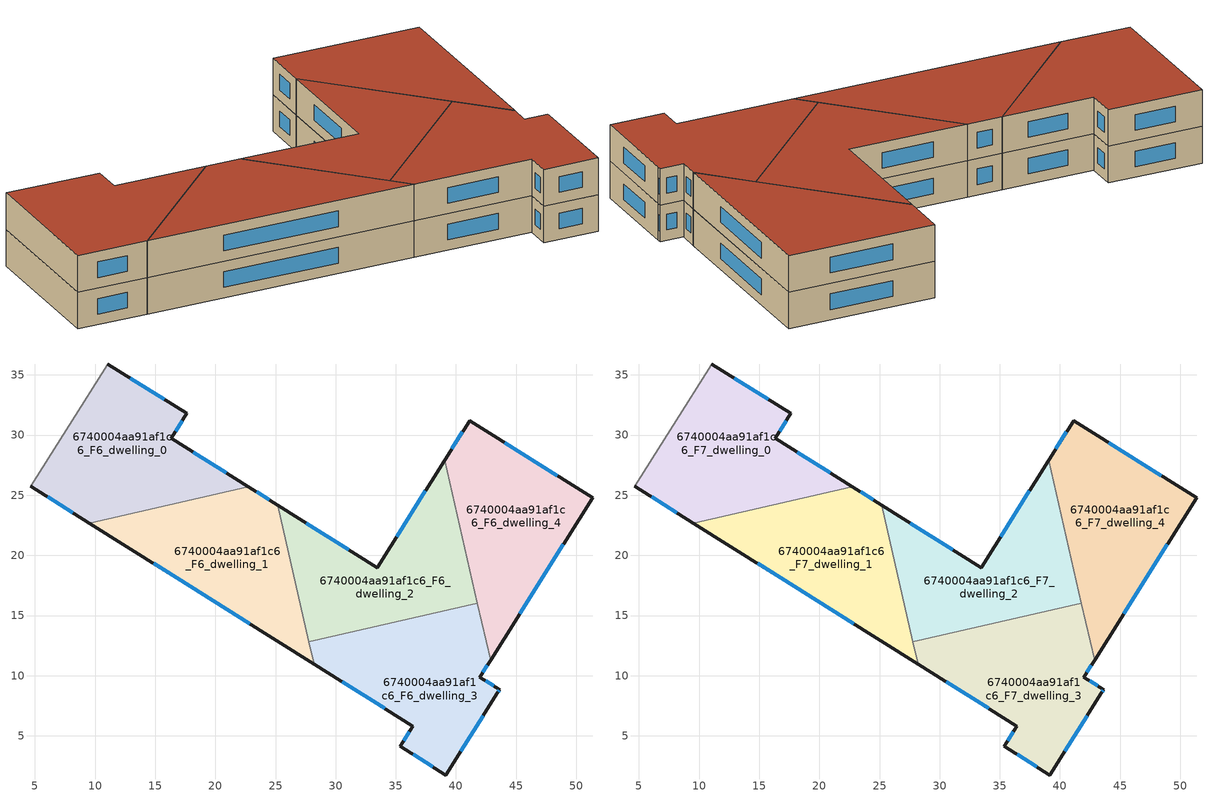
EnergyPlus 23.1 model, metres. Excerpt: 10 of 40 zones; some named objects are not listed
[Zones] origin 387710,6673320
6740004aa91af1c6_F6_dwelling_0
 floor to 6740004aa91af1c6_F5_dwelling_0 (EU_floor_Construction): 17.6,31.8 16.31,29.74 22.73,25.71 9.51,22.69 4.66,25.73 11.05,35.91 z18
 wall outside (EU_wall_Construction): 4.66,25.73 9.51,22.69 / 22.73,25.71 16.31,29.74 17.6,31.8 11.05,35.91 z18:21
 wall to 6740004aa91af1c6_F6_dwelling_1 (EU_wall_Construction): 9.51,22.69 22.73,25.71 z18:21
 wall adiabatic (EU_wall_Construction): 11.05,35.91 4.66,25.73 z18:21
 window (EU_Window_Construction): 6.05,24.86 8.13,23.56 / 15.73,32.97 12.92,34.73 / 16.68,30.32 17.24,31.21 / 20.89,26.86 18.14,28.58 z18.86:20.14
6740004aa91af1c6_F6_dwelling_1
 floor to 6740004aa91af1c6_F5_dwelling_1 (EU_floor_Construction): 25.17,24.17 28.2,10.95 9.51,22.69 22.73,25.71 z18
 wall outside (EU_wall_Construction): 9.51,22.69 28.2,10.95 / 25.17,24.17 22.73,25.71 z18:21
 wall to 6740004aa91af1c6_F6_dwelling_2 (EU_wall_Construction): 27.77,12.83 25.17,24.17 z18:21
 wall to 6740004aa91af1c6_F6_dwelling_3 (EU_wall_Construction): 28.2,10.95 27.77,12.83 z18:21
 window (EU_Window_Construction): 14.85,19.33 22.86,14.3 / 24.47,24.61 23.43,25.27 z18.86:20.14
6740004aa91af1c6_F6_dwelling_2
 floor to 6740004aa91af1c6_F5_dwelling_2 (EU_floor_Construction): 39.07,27.91 41.78,16.03 27.77,12.83 25.17,24.17 33.46,18.97 z18
 wall outside (EU_wall_Construction): 39.07,27.91 33.46,18.97 25.17,24.17 z18:21
 wall to 6740004aa91af1c6_F6_dwelling_3 (EU_wall_Construction): 27.77,12.83 41.78,16.03 z18:21
 wall to 6740004aa91af1c6_F6_dwelling_4 (EU_wall_Construction): 41.79,16.03 39.07,27.91 z18:21
 window (EU_Window_Construction): 37.46,25.36 35.06,21.53 / 31.09,20.46 27.54,22.69 z18.86:20.14
6740004aa91af1c6_F6_dwelling_3
 floor to 6740004aa91af1c6_F5_dwelling_3 (EU_floor_Construction): 41.78,16.03 42.87,11.29 41.99,9.88 43.63,8.85 43.48,8.61 39.17,1.74 35.36,4.13 36.41,5.8 28.2,10.95 27.77,12.83 z18
 wall outside (EU_wall_Construction): 28.2,10.95 36.41,5.8 35.36,4.13 39.17,1.74 43.48,8.61 43.63,8.85 41.99,9.88 42.87,11.29 z18:21
 wall to 6740004aa91af1c6_F6_dwelling_4 (EU_wall_Construction): 42.87,11.29 41.79,16.03 z18:21
 window (EU_Window_Construction): 42.24,10.28 42.62,10.88 / 43.16,9.14 42.46,9.58 / 43.52,8.68 43.59,8.78 / 40.4,3.7 42.25,6.65 / 36.45,3.45 38.08,2.42 / 36.11,5.32 35.66,4.61 / 30.54,9.48 34.06,7.27 z18.86:20.14
6740004aa91af1c6_F6_dwelling_4
 floor to 6740004aa91af1c6_F5_dwelling_4 (EU_floor_Construction): 51.35,24.78 42.87,11.29 39.07,27.91 41.13,31.2 z18
 wall outside (EU_wall_Construction): 42.87,11.29 51.35,24.78 41.13,31.2 39.07,27.91 z18:21
 window (EU_Window_Construction): 48.43,26.62 44.05,29.37 / 45.29,15.14 48.93,20.93 / 40.54,30.26 39.66,28.85 z18.86:20.14
6740004aa91af1c6_F7_dwelling_0
 floor to 6740004aa91af1c6_F6_dwelling_0 (EU_floor_Construction): 17.6,31.8 16.31,29.74 22.73,25.71 9.51,22.69 4.66,25.73 11.05,35.91 z21
 wall outside (EU_wall_Construction): 4.66,25.73 9.51,22.69 / 22.73,25.71 16.31,29.74 17.6,31.8 11.05,35.91 z21:24
 wall to 6740004aa91af1c6_F7_dwelling_1 (EU_wall_Construction): 9.51,22.69 22.73,25.71 z21:24
 wall adiabatic (EU_wall_Construction): 11.05,35.91 4.66,25.73 z21:24
 window (EU_Window_Construction): 6.05,24.86 8.13,23.56 / 15.73,32.97 12.92,34.73 / 16.68,30.32 17.24,31.21 / 20.89,26.86 18.14,28.58 z21.86:23.14
 roof outside (EU_roof_Construction): 22.73,25.71 16.31,29.74 17.6,31.8 11.05,35.91 4.66,25.73 9.51,22.69 z24
6740004aa91af1c6_F7_dwelling_1
 floor to 6740004aa91af1c6_F6_dwelling_1 (EU_floor_Construction): 25.17,24.17 28.2,10.95 9.51,22.69 22.73,25.71 z21
 wall outside (EU_wall_Construction): 9.51,22.69 28.2,10.95 / 25.17,24.17 22.73,25.71 z21:24
 wall to 6740004aa91af1c6_F7_dwelling_2 (EU_wall_Construction): 27.77,12.83 25.17,24.17 z21:24
 wall to 6740004aa91af1c6_F7_dwelling_3 (EU_wall_Construction): 28.2,10.95 27.77,12.83 z21:24
 window (EU_Window_Construction): 14.85,19.33 22.86,14.3 / 24.47,24.61 23.43,25.27 z21.86:23.14
 roof outside (EU_roof_Construction): 28.2,10.95 25.17,24.17 22.73,25.71 9.51,22.69 z24
6740004aa91af1c6_F7_dwelling_2
 floor to 6740004aa91af1c6_F6_dwelling_2 (EU_floor_Construction): 39.07,27.91 41.78,16.03 27.77,12.83 25.17,24.17 33.46,18.97 z21
 wall outside (EU_wall_Construction): 39.07,27.91 33.46,18.97 25.17,24.17 z21:24
 wall to 6740004aa91af1c6_F7_dwelling_3 (EU_wall_Construction): 27.77,12.83 41.78,16.03 z21:24
 wall to 6740004aa91af1c6_F7_dwelling_4 (EU_wall_Construction): 41.79,16.03 39.07,27.91 z21:24
 window (EU_Window_Construction): 37.46,25.36 35.06,21.53 / 31.09,20.46 27.54,22.69 z21.86:23.14
 roof outside (EU_roof_Construction): 41.78,16.03 39.07,27.91 33.46,18.97 25.17,24.17 27.77,12.83 z24
6740004aa91af1c6_F7_dwelling_3
 floor to 6740004aa91af1c6_F6_dwelling_3 (EU_floor_Construction): 41.78,16.03 42.87,11.29 41.99,9.88 43.63,8.85 43.48,8.61 39.17,1.74 35.36,4.13 36.41,5.8 28.2,10.95 27.77,12.83 z21
 wall outside (EU_wall_Construction): 28.2,10.95 36.41,5.8 35.36,4.13 39.17,1.74 43.48,8.61 43.63,8.85 41.99,9.88 42.87,11.29 z21:24
 wall to 6740004aa91af1c6_F7_dwelling_4 (EU_wall_Construction): 42.87,11.29 41.79,16.03 z21:24
 window (EU_Window_Construction): 42.24,10.28 42.62,10.88 / 43.16,9.14 42.46,9.58 / 43.52,8.68 43.59,8.78 / 40.4,3.7 42.25,6.65 / 36.45,3.45 38.08,2.42 / 36.11,5.32 35.66,4.61 / 30.54,9.48 34.06,7.27 z21.86:23.14
 roof outside (EU_roof_Construction): 39.17,1.74 43.48,8.61 43.63,8.85 41.99,9.88 42.87,11.29 41.78,16.03 27.77,12.83 28.2,10.95 36.41,5.8 35.36,4.13 z24
6740004aa91af1c6_F7_dwelling_4
 floor to 6740004aa91af1c6_F6_dwelling_4 (EU_floor_Construction): 51.35,24.78 42.87,11.29 39.07,27.91 41.13,31.2 z21
 wall outside (EU_wall_Construction): 42.87,11.29 51.35,24.78 41.13,31.2 39.07,27.91 z21:24
 window (EU_Window_Construction): 48.43,26.62 44.05,29.37 / 45.29,15.14 48.93,20.93 / 40.54,30.26 39.66,28.85 z21.86:23.14
 roof outside (EU_roof_Construction): 42.87,11.29 51.35,24.78 41.13,31.2 39.07,27.91 z24
[Building]
EU S2 Campaign: North Axis=0; Terrain=City; Solar Distribution=FullExterior
[Site:Location]
Helsinki-Vantaa.AP: Latitude=60.317; Longitude=24.963; Time Zone=2; Elevation=54.6
[SizingPeriod:WeatherFileDays]
AnnualSizingPeriod: Begin Month=1; Begin Day of Month=1; End Month=12; End Day of Month=31; Day of Week for Start Day=Monday; Use Weather File Daylight Saving Period=No; Use Weather File Rain and Snow Indicators=No
[MATERIAL]
EU_InternalMass_Material: Roughness=MediumRough; Thickness=0.1; Conductivity=1; Density=1800; Specific Heat=900; Thermal Absorptance=0.9; Solar Absorptance=0.7; Visible Absorptance=0.7
[MATERIAL:NOMASS] Roughness=MediumRough; Thermal Absorptance=0.9; Solar Absorptance=0.7; Visible Absorptance=0.7
Name | Thermal Resistance
EU_wall_NoMass | 5.91765
EU_roof_NoMass | 11.1778
EU_floor_NoMass | 6.2875
[WINDOWMATERIAL:SIMPLEGLAZINGSYSTEM]
EU_Window_SimpleGlazing: UFactor=0.994035; Solar Heat Gain Coefficient=0.7; Visible Transmittance=0.7
[CONSTRUCTION]
EU_wall_Construction: EU_wall_NoMass
EU_roof_Construction: EU_roof_NoMass
EU_floor_Construction: EU_floor_NoMass
EU_Window_Construction: EU_Window_SimpleGlazing
EU_InternalMass_Construction: EU_InternalMass_Material
[ZONE] Type=1; Multiplier=1; Ceiling Height=autocalculate; Floor Area=autocalculate; Part of Total Floor Area=Yes
Name | Volume
6740004aa91af1c6_F6_dwelling_0; 6740004aa91af1c6_F7_dwelling_0 | 358.922
6740004aa91af1c6_F6_dwelling_1; 6740004aa91af1c6_F7_dwelling_1 | 358.898
6740004aa91af1c6_F6_dwelling_2; 6740004aa91af1c6_F7_dwelling_2 | 358.961
6740004aa91af1c6_F6_dwelling_3; 6740004aa91af1c6_F7_dwelling_3 | 358.984
6740004aa91af1c6_F6_dwelling_4; 6740004aa91af1c6_F7_dwelling_4 | 358.773
[INTERNALMASS] Construction=EU_InternalMass_Construction
Name | Zone or ZoneList | Surface Area
6740004aa91af1c6_F6_dwelling_0_EU_InternalMass | 6740004aa91af1c6_F6_dwelling_0 | 119.639
6740004aa91af1c6_F6_dwelling_1_EU_InternalMass | 6740004aa91af1c6_F6_dwelling_1 | 119.628
6740004aa91af1c6_F6_dwelling_2_EU_InternalMass | 6740004aa91af1c6_F6_dwelling_2 | 119.656
6740004aa91af1c6_F6_dwelling_3_EU_InternalMass | 6740004aa91af1c6_F6_dwelling_3 | 119.661
6740004aa91af1c6_F6_dwelling_4_EU_InternalMass | 6740004aa91af1c6_F6_dwelling_4 | 119.591
6740004aa91af1c6_F7_dwelling_0_EU_InternalMass | 6740004aa91af1c6_F7_dwelling_0 | 119.639
6740004aa91af1c6_F7_dwelling_1_EU_InternalMass | 6740004aa91af1c6_F7_dwelling_1 | 119.628
6740004aa91af1c6_F7_dwelling_2_EU_InternalMass | 6740004aa91af1c6_F7_dwelling_2 | 119.656
6740004aa91af1c6_F7_dwelling_3_EU_InternalMass | 6740004aa91af1c6_F7_dwelling_3 | 119.661
6740004aa91af1c6_F7_dwelling_4_EU_InternalMass | 6740004aa91af1c6_F7_dwelling_4 | 119.591
[OTHEREQUIPMENT] Fuel Type=Electricity; Design Level Calculation Method=Watts/Area; Power per Zone Floor Area=1; Fraction Latent=0; Fraction Radiant=0; Fraction Lost=0; Carbon Dioxide Generation Rate=0; EndUse Subcategory=EU_Step8_InternalGains
Name | Zone or ZoneList or Space or SpaceList | Schedule
EU_Step8_InternalGain_6740004aa91af1c6_F6_dwelling_0_f000 | 6740004aa91af1c6_F6_dwelling_0 | EU_Step8_GainSchedule_6740004aa91af1c6_F6_dwelling_0_f000
EU_Step8_InternalGain_6740004aa91af1c6_F6_dwelling_1_f000 | 6740004aa91af1c6_F6_dwelling_1 | EU_Step8_GainSchedule_6740004aa91af1c6_F6_dwelling_1_f000
EU_Step8_InternalGain_6740004aa91af1c6_F6_dwelling_2_f000 | 6740004aa91af1c6_F6_dwelling_2 | EU_Step8_GainSchedule_6740004aa91af1c6_F6_dwelling_2_f000
EU_Step8_InternalGain_6740004aa91af1c6_F6_dwelling_3_f000 | 6740004aa91af1c6_F6_dwelling_3 | EU_Step8_GainSchedule_6740004aa91af1c6_F6_dwelling_3_f000
EU_Step8_InternalGain_6740004aa91af1c6_F6_dwelling_4_f000 | 6740004aa91af1c6_F6_dwelling_4 | EU_Step8_GainSchedule_6740004aa91af1c6_F6_dwelling_4_f000
EU_Step8_InternalGain_6740004aa91af1c6_F7_dwelling_0_f000 | 6740004aa91af1c6_F7_dwelling_0 | EU_Step8_GainSchedule_6740004aa91af1c6_F7_dwelling_0_f000
EU_Step8_InternalGain_6740004aa91af1c6_F7_dwelling_1_f000 | 6740004aa91af1c6_F7_dwelling_1 | EU_Step8_GainSchedule_6740004aa91af1c6_F7_dwelling_1_f000
EU_Step8_InternalGain_6740004aa91af1c6_F7_dwelling_2_f000 | 6740004aa91af1c6_F7_dwelling_2 | EU_Step8_GainSchedule_6740004aa91af1c6_F7_dwelling_2_f000
EU_Step8_InternalGain_6740004aa91af1c6_F7_dwelling_3_f000 | 6740004aa91af1c6_F7_dwelling_3 | EU_Step8_GainSchedule_6740004aa91af1c6_F7_dwelling_3_f000
EU_Step8_InternalGain_6740004aa91af1c6_F7_dwelling_4_f000 | 6740004aa91af1c6_F7_dwelling_4 | EU_Step8_GainSchedule_6740004aa91af1c6_F7_dwelling_4_f000
[ZONEVENTILATION:DESIGNFLOWRATE] Schedule=EU_AlwaysOn; Design Flow Rate Calculation Method=AirChanges/Hour; Air Changes per Hour=0.596421; Ventilation Type=Natural; Fan Pressure Rise=0; Fan Total Efficiency=1; Constant Term Coefficient=1; Temperature Term Coefficient=0; Velocity Term Coefficient=0; Velocity Squared Term Coefficient=0; Minimum Indoor Temperature=-100; Maximum Indoor Temperature=100; Delta Temperature=-100; Minimum Outdoor Temperature=-100; Maximum Outdoor Temperature=100; Maximum Wind Speed=40
Name | Zone or ZoneList or Space or SpaceList
EU_ConstantAir_6740004aa91af1c6_F6_dwelling_0 | 6740004aa91af1c6_F6_dwelling_0
EU_ConstantAir_6740004aa91af1c6_F6_dwelling_1 | 6740004aa91af1c6_F6_dwelling_1
EU_ConstantAir_6740004aa91af1c6_F6_dwelling_2 | 6740004aa91af1c6_F6_dwelling_2
EU_ConstantAir_6740004aa91af1c6_F6_dwelling_3 | 6740004aa91af1c6_F6_dwelling_3
EU_ConstantAir_6740004aa91af1c6_F6_dwelling_4 | 6740004aa91af1c6_F6_dwelling_4
EU_ConstantAir_6740004aa91af1c6_F7_dwelling_0 | 6740004aa91af1c6_F7_dwelling_0
EU_ConstantAir_6740004aa91af1c6_F7_dwelling_1 | 6740004aa91af1c6_F7_dwelling_1
EU_ConstantAir_6740004aa91af1c6_F7_dwelling_2 | 6740004aa91af1c6_F7_dwelling_2
EU_ConstantAir_6740004aa91af1c6_F7_dwelling_3 | 6740004aa91af1c6_F7_dwelling_3
EU_ConstantAir_6740004aa91af1c6_F7_dwelling_4 | 6740004aa91af1c6_F7_dwelling_4
[HVACTEMPLATE:THERMOSTAT] Constant Heating Setpoint=20; Constant Cooling Setpoint=50
EU_HeatOnly_6740004aa91af1c6_F6_dwelling_4; EU_HeatOnly_6740004aa91af1c6_F7_dwelling_0; EU_HeatOnly_6740004aa91af1c6_F7_dwelling_1; EU_HeatOnly_6740004aa91af1c6_F7_dwelling_2; EU_HeatOnly_6740004aa91af1c6_F7_dwelling_3; EU_HeatOnly_6740004aa91af1c6_F7_dwelling_4
[HVACTEMPLATE:ZONE:IDEALLOADSAIRSYSTEM] System Availability Schedule=EU_AlwaysOn; Maximum Heating Supply Air Temperature=50; Minimum Cooling Supply Air Temperature=13; Maximum Heating Supply Air Humidity Ratio=0.0156; Minimum Cooling Supply Air Humidity Ratio=0.0077; Heating Limit=NoLimit; Cooling Limit=NoLimit; Heating Availability Schedule=EU_AlwaysOn; Cooling Availability Schedule=EU_CoolingOff; Dehumidification Control Type=ConstantSensibleHeatRatio; Cooling Sensible Heat Ratio=0.7; Dehumidification Setpoint=60; Humidification Control Type=None; Humidification Setpoint=30; Outdoor Air Method=None; Outdoor Air Flow Rate per Person=0.00944; Outdoor Air Flow Rate per Zone Floor Area=0; Outdoor Air Flow Rate per Zone=0; Demand Controlled Ventilation Type=None; Outdoor Air Economizer Type=NoEconomizer; Heat Recovery Type=None; Sensible Heat Recovery Effectiveness=0.7; Latent Heat Recovery Effectiveness=0.65
Name | Template Thermostat
6740004aa91af1c6_F6_dwelling_0 | EU_HeatOnly_6740004aa91af1c6_F6_dwelling_0
6740004aa91af1c6_F6_dwelling_1 | EU_HeatOnly_6740004aa91af1c6_F6_dwelling_1
6740004aa91af1c6_F6_dwelling_2 | EU_HeatOnly_6740004aa91af1c6_F6_dwelling_2
6740004aa91af1c6_F6_dwelling_3 | EU_HeatOnly_6740004aa91af1c6_F6_dwelling_3
6740004aa91af1c6_F6_dwelling_4 | EU_HeatOnly_6740004aa91af1c6_F6_dwelling_4
6740004aa91af1c6_F7_dwelling_0 | EU_HeatOnly_6740004aa91af1c6_F7_dwelling_0
6740004aa91af1c6_F7_dwelling_1 | EU_HeatOnly_6740004aa91af1c6_F7_dwelling_1
6740004aa91af1c6_F7_dwelling_2 | EU_HeatOnly_6740004aa91af1c6_F7_dwelling_2
6740004aa91af1c6_F7_dwelling_3 | EU_HeatOnly_6740004aa91af1c6_F7_dwelling_3
6740004aa91af1c6_F7_dwelling_4 | EU_HeatOnly_6740004aa91af1c6_F7_dwelling_4
[SIZING:ZONE] Zone Cooling Design Supply Air Temperature Input Method=SupplyAirTemperature; Zone Cooling Design Supply Air Temperature=13; Zone Heating Design Supply Air Temperature Input Method=SupplyAirTemperature; Zone Heating Design Supply Air Temperature=50; Zone Cooling Design Supply Air Humidity Ratio=0.008; Zone Heating Design Supply Air Humidity Ratio=0.008; Cooling Design Air Flow Method=DesignDay; Cooling Design Air Flow Rate=0; Cooling Minimum Air Flow per Zone Floor Area=0.000762; Cooling Minimum Air Flow=0; Cooling Minimum Air Flow Fraction=0.2; Heating Design Air Flow Method=DesignDay; Heating Design Air Flow Rate=0; Heating Maximum Air Flow per Zone Floor Area=0.002032; Heating Maximum Air Flow=0.141576; Heating Maximum Air Flow Fraction=0.3; Account for Dedicated Outdoor Air System=No; Dedicated Outdoor Air System Control Strategy=NeutralSupplyAir; Dedicated Outdoor Air Low Setpoint Temperature for Design=autosize; Dedicated Outdoor Air High Setpoint Temperature for Design=autosize; Zone Load Sizing Method=Sensible Load Only No Latent Load; Zone Latent Cooling Design Supply Air Humidity Ratio Input Method=HumidityRatioDifference; Zone Cooling Design Supply Air Humidity Ratio Difference=0.005; Zone Latent Heating Design Supply Air Humidity Ratio Input Method=HumidityRatioDifference; Zone Humidification Design Supply Air Humidity Ratio Difference=0.005
6740004aa91af1c6_F6_dwelling_0; 6740004aa91af1c6_F6_dwelling_1; 6740004aa91af1c6_F6_dwelling_2; 6740004aa91af1c6_F6_dwelling_3; 6740004aa91af1c6_F6_dwelling_4; 6740004aa91af1c6_F7_dwelling_0; 6740004aa91af1c6_F7_dwelling_1; 6740004aa91af1c6_F7_dwelling_2; 6740004aa91af1c6_F7_dwelling_3; 6740004aa91af1c6_F7_dwelling_4
[SCHEDULE:CONSTANT]
Name | Hourly Value
EU_AlwaysOn | 1
EU_CoolingOff | 0
[SCHEDULE:FILE] Column Number=1; Rows to Skip at Top=0; Number of Hours of Data=8760; Column Separator=Comma; Interpolate to Timestep=No; Minutes per Item=60; Adjust Schedule for Daylight Savings=Yes
Name | File
EU_Step8_GainSchedule_6740004aa91af1c6_F6_dwelling_0_f000 | ../../schedules/6740004aa91af1c6/6740004aa91af1c6_F6_dwelling_0_f000_gain.csv
EU_Step8_GainSchedule_6740004aa91af1c6_F6_dwelling_1_f000 | ../../schedules/6740004aa91af1c6/6740004aa91af1c6_F6_dwelling_1_f000_gain.csv
EU_Step8_GainSchedule_6740004aa91af1c6_F6_dwelling_2_f000 | ../../schedules/6740004aa91af1c6/6740004aa91af1c6_F6_dwelling_2_f000_gain.csv
EU_Step8_GainSchedule_6740004aa91af1c6_F6_dwelling_3_f000 | ../../schedules/6740004aa91af1c6/6740004aa91af1c6_F6_dwelling_3_f000_gain.csv
EU_Step8_GainSchedule_6740004aa91af1c6_F6_dwelling_4_f000 | ../../schedules/6740004aa91af1c6/6740004aa91af1c6_F6_dwelling_4_f000_gain.csv
EU_Step8_GainSchedule_6740004aa91af1c6_F7_dwelling_0_f000 | ../../schedules/6740004aa91af1c6/6740004aa91af1c6_F7_dwelling_0_f000_gain.csv
EU_Step8_GainSchedule_6740004aa91af1c6_F7_dwelling_1_f000 | ../../schedules/6740004aa91af1c6/6740004aa91af1c6_F7_dwelling_1_f000_gain.csv
EU_Step8_GainSchedule_6740004aa91af1c6_F7_dwelling_2_f000 | ../../schedules/6740004aa91af1c6/6740004aa91af1c6_F7_dwelling_2_f000_gain.csv
EU_Step8_GainSchedule_6740004aa91af1c6_F7_dwelling_3_f000 | ../../schedules/6740004aa91af1c6/6740004aa91af1c6_F7_dwelling_3_f000_gain.csv
EU_Step8_GainSchedule_6740004aa91af1c6_F7_dwelling_4_f000 | ../../schedules/6740004aa91af1c6/6740004aa91af1c6_F7_dwelling_4_f000_gain.csv
